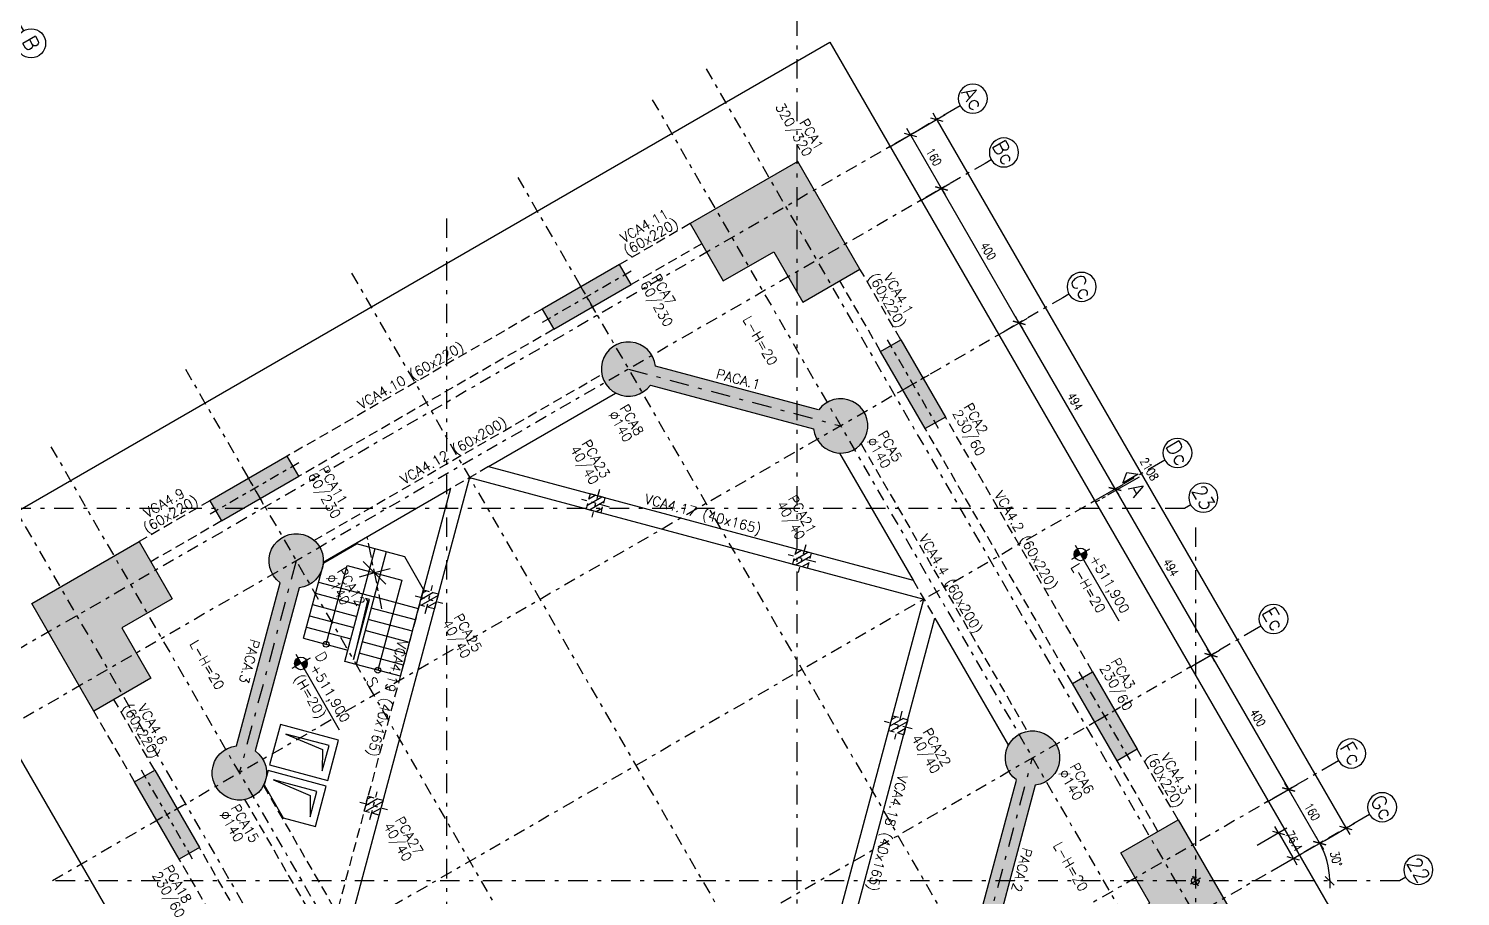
# Model space of a CAD drawing. Header units: metres. Extents: x 661733 to 661987, y 8168511 to 8168781.
# Drawn here: x 661948.45 to 661985.31, y 8168569.75 to 8168592.1 of the extents above; entities that cross this region are included whole.
import ezdxf
from ezdxf.enums import TextEntityAlignment as Align

# ---------------------------------------------------------------- set-up
doc = ezdxf.new("R2010")
doc.units = ezdxf.units.M
doc.header["$MEASUREMENT"] = 0
for name, pattern in [('SPX-CAMPANARIO$0$CENTER2', [1.125, 0.75, -0.125, 0.125, -0.125]), ('SPX-CAMPANARIO$0$DASHDOT2', [0.5, 0.25, -0.125, 0, -0.125]), ('SPX-CAMPANARIO$0$HIDDEN2', [0.1875, 0.125, -0.0625])]:
    doc.linetypes.add(name, pattern=pattern)
doc.layers.get('0').update_dxf_attribs({"linetype": 'CONTINUOUS'})
doc.layers.get('Defpoints').update_dxf_attribs({"linetype": 'CONTINUOUS'})
for name, color, linetype in [('SPX-CAMPANARIO$0$SP 00 Me1', 9, 'SPX-CAMPANARIO$0$DASHDOT2'), ('SPX-CAMPANARIO$0$SP0Me1', 9, 'SPX-CAMPANARIO$0$DASHDOT2'), ('SPX-CAMPANARIO$0$SP1CRT1', 3, 'CONTINUOUS'), ('SPX-CAMPANARIO$0$SP1INV1', 5, 'SPX-CAMPANARIO$0$HIDDEN2'), ('SPX-CAMPANARIO$0$SP1VST1', 2, 'CONTINUOUS'), ('SPX-CAMPANARIO$0$SP1VST2', 1, 'CONTINUOUS'), ('SPX-CAMPANARIO$0$SP1VST3', 5, 'CONTINUOUS'), ('SPX-CAMPANARIO$0$SP2INV1', 5, 'SPX-CAMPANARIO$0$HIDDEN2'), ('SPX-CAMPANARIO$0$SP3HT2', 254, 'CONTINUOUS'), ('SPX-CAMPANARIO$0$SP3HT3', 9, 'CONTINUOUS'), ('SPX-CAMPANARIO$0$SP4DIM1', 5, 'CONTINUOUS'), ('SPX-CAMPANARIO$0$SP4TN 1', 5, 'CONTINUOUS'), ('SPX-CAMPANARIO$0$SP4TXT 2', 2, 'CONTINUOUS'), ('SPX-CAMPANARIO$0$SP4TXT4', 4, 'CONTINUOUS')]:
    doc.layers.add(name, color=color, linetype=linetype)
doc.styles.add('SPX-CAMPANARIO$0$ROMANS', font='romans.shx')
doc.styles.add('SPX-CAMPANARIO$0$SP_T-Geral', font='romans.shx')
doc.styles.add('SPX-CAMPANARIO$0$SP_TD_w.8', font='romans.shx', dxfattribs={"width": 0.8})
doc.dimstyles.new('SPX-CAMPANARIO$0$SP_D125cm_18', dxfattribs={"dimtxt": 0.225, "dimasz": 0.025, "dimexe": 0.25, "dimexo": 0.125, "dimgap": 0.125, "dimtad": 1, "dimdec": 1, "dimlfac": 100, "dimdsep": 46, "dimtxsty": 'SPX-CAMPANARIO$0$SP_TD_w.8', "dimblk": 'SPX-CAMPANARIO$0$TIC', "dimcen": 0.0125, "dimdle": 0.125, "dimclrt": 2, "dimadec": 3, "dimazin": 2, "dimtfac": 1, "dimtdec": 1, "dimtmove": 0, "dimatfit": 3, "dimfxl": 0.2, "dimtolj": 1, "dimtzin": 0, "dimarcsym": 0})

# ---------------------------------------------------------------- blocks, each defined once
blk = doc.blocks.new('*U61')
at = {"layer": 'SPX-CAMPANARIO$0$SP 00 Me1', "color": 0, "linetype": 'Continuous'}
blk.add_line((0, -0.15), (0, 0), dxfattribs=at)
blk.add_circle((0, -0.45), 0.3, dxfattribs=at)
at = {"layer": 'SPX-CAMPANARIO$0$SP 00 Me1', "color": 0, "linetype": 'Continuous', "style": 'SPX-CAMPANARIO$0$SP_T-Geral'}
blk.add_attdef('EIXO?', text='', height=0.3, dxfattribs=at).set_placement((0, -0.45), align=Align.MIDDLE_CENTER)
blk = doc.blocks.new('SPX-CAMPANARIO$0$TIC')
at = {"color": 2, "linetype": 'Continuous'}
blk.add_line((4.6, 4.6), (-4.6, -4.6), dxfattribs=at)
at = {"color": 5}
blk.add_line((-1, 0), (7.5, 0), dxfattribs=at)
blk = doc.blocks.new('*D77')
at = {"layer": 'Defpoints', "color": 0, "linetype": 'Continuous', "transparency": 16777216}
for p in [(-8.939, 14.244), (-10.539, 13.484), (-8.939, 13.484)]:
    blk.add_point(p, dxfattribs=at)
at = {"layer": 'SPX-CAMPANARIO$0$SP4DIM1', "color": 0, "linetype": 'Continuous', "lineweight": -2, "transparency": 16777216}
for p, q in [((-10.539, 13.609), (-10.539, 14.494)), ((-8.939, 13.609), (-8.939, 14.494)), ((-10.514, 14.244), (-8.964, 14.244))]:
    blk.add_line(p, q, dxfattribs=at)
at = {"layer": 'SPX-CAMPANARIO$0$SP4DIM1', "color": 0, "linetype": 'Continuous', "lineweight": -2, "transparency": 16777216, "xscale": 0.025, "yscale": 0.025, "zscale": 0.025, "rotation": 180}
blk.add_blockref('SPX-CAMPANARIO$0$TIC', (-10.539, 14.244), dxfattribs=at)
at = {"layer": 'SPX-CAMPANARIO$0$SP4DIM1', "color": 0, "linetype": 'Continuous', "lineweight": -2, "transparency": 16777216, "xscale": 0.025, "yscale": 0.025, "zscale": 0.025}
blk.add_blockref('SPX-CAMPANARIO$0$TIC', (-8.939, 14.244), dxfattribs=at)
at = {"layer": 'SPX-CAMPANARIO$0$SP4DIM1', "color": 2, "linetype": 'Continuous', "transparency": 16777216, "insert": (-9.739, 14.481), "char_height": 0.225, "attachment_point": 5, "style": 'SPX-CAMPANARIO$0$SP_TD_w.8'}
blk.add_mtext('\\A1;160', dxfattribs=at)
blk = doc.blocks.new('*D78')
at = {"layer": 'Defpoints', "color": 0, "linetype": 'Continuous', "transparency": 16777216}
for p in [(10.539, 15.027), (-10.539, 14.267), (10.539, 14.267)]:
    blk.add_point(p, dxfattribs=at)
at = {"layer": 'SPX-CAMPANARIO$0$SP4DIM1', "color": 0, "linetype": 'Continuous', "lineweight": -2, "transparency": 16777216}
for p, q in [((-10.539, 14.392), (-10.539, 15.277)), ((10.539, 14.392), (10.539, 15.277)), ((-10.514, 15.027), (10.514, 15.027))]:
    blk.add_line(p, q, dxfattribs=at)
at = {"layer": 'SPX-CAMPANARIO$0$SP4DIM1', "color": 0, "linetype": 'Continuous', "lineweight": -2, "transparency": 16777216, "xscale": 0.025, "yscale": 0.025, "zscale": 0.025, "rotation": 180}
blk.add_blockref('SPX-CAMPANARIO$0$TIC', (-10.539, 15.027), dxfattribs=at)
at = {"layer": 'SPX-CAMPANARIO$0$SP4DIM1', "color": 0, "linetype": 'Continuous', "lineweight": -2, "transparency": 16777216, "xscale": 0.025, "yscale": 0.025, "zscale": 0.025}
blk.add_blockref('SPX-CAMPANARIO$0$TIC', (10.539, 15.027), dxfattribs=at)
at = {"layer": 'SPX-CAMPANARIO$0$SP4DIM1', "color": 2, "linetype": 'Continuous', "transparency": 16777216, "insert": (0, 15.264), "char_height": 0.225, "attachment_point": 5, "style": 'SPX-CAMPANARIO$0$SP_TD_w.8'}
blk.add_mtext('\\A1;2108', dxfattribs=at)
blk = doc.blocks.new('*D79')
at = {"layer": 'Defpoints', "color": 0, "linetype": 'Continuous', "transparency": 16777216}
for p in [(-8.939, 14.244), (-8.939, 13.484), (-4.939, 13.484)]:
    blk.add_point(p, dxfattribs=at)
at = {"layer": 'SPX-CAMPANARIO$0$SP4DIM1', "color": 0, "linetype": 'Continuous', "lineweight": -2, "transparency": 16777216}
for p, q in [((-8.939, 13.609), (-8.939, 14.494)), ((-4.939, 13.609), (-4.939, 14.494)), ((-4.964, 14.244), (-8.914, 14.244))]:
    blk.add_line(p, q, dxfattribs=at)
at = {"layer": 'SPX-CAMPANARIO$0$SP4DIM1', "color": 0, "linetype": 'Continuous', "lineweight": -2, "transparency": 16777216, "xscale": 0.025, "yscale": 0.025, "zscale": 0.025, "rotation": 180}
blk.add_blockref('SPX-CAMPANARIO$0$TIC', (-8.939, 14.244), dxfattribs=at)
at = {"layer": 'SPX-CAMPANARIO$0$SP4DIM1', "color": 0, "linetype": 'Continuous', "lineweight": -2, "transparency": 16777216, "xscale": 0.025, "yscale": 0.025, "zscale": 0.025}
blk.add_blockref('SPX-CAMPANARIO$0$TIC', (-4.939, 14.244), dxfattribs=at)
at = {"layer": 'SPX-CAMPANARIO$0$SP4DIM1', "color": 2, "linetype": 'Continuous', "transparency": 16777216, "insert": (-6.939, 14.481), "char_height": 0.225, "attachment_point": 5, "style": 'SPX-CAMPANARIO$0$SP_TD_w.8'}
blk.add_mtext('\\A1;400', dxfattribs=at)
blk = doc.blocks.new('*D80')
at = {"layer": 'Defpoints', "color": 0, "linetype": 'Continuous', "transparency": 16777216}
for p in [(0, 14.244), (-4.939, 13.484), (0, 13.484)]:
    blk.add_point(p, dxfattribs=at)
at = {"layer": 'SPX-CAMPANARIO$0$SP4DIM1', "color": 0, "linetype": 'Continuous', "lineweight": -2, "transparency": 16777216}
for p, q in [((-4.939, 13.609), (-4.939, 14.494)), ((0, 13.609), (0, 14.494)), ((-4.914, 14.244), (-0.025, 14.244))]:
    blk.add_line(p, q, dxfattribs=at)
at = {"layer": 'SPX-CAMPANARIO$0$SP4DIM1', "color": 0, "linetype": 'Continuous', "lineweight": -2, "transparency": 16777216, "xscale": 0.025, "yscale": 0.025, "zscale": 0.025, "rotation": 180}
blk.add_blockref('SPX-CAMPANARIO$0$TIC', (-4.939, 14.244), dxfattribs=at)
at = {"layer": 'SPX-CAMPANARIO$0$SP4DIM1', "color": 0, "linetype": 'Continuous', "lineweight": -2, "transparency": 16777216, "xscale": 0.025, "yscale": 0.025, "zscale": 0.025}
blk.add_blockref('SPX-CAMPANARIO$0$TIC', (0, 14.244), dxfattribs=at)
at = {"layer": 'SPX-CAMPANARIO$0$SP4DIM1', "color": 2, "linetype": 'Continuous', "transparency": 16777216, "insert": (-2.47, 14.481), "char_height": 0.225, "attachment_point": 5, "style": 'SPX-CAMPANARIO$0$SP_TD_w.8'}
blk.add_mtext('\\A1;494', dxfattribs=at)
blk = doc.blocks.new('*D81')
at = {"layer": 'Defpoints', "color": 0, "linetype": 'Continuous', "transparency": 16777216}
for p in [(4.939, 14.244), (0, 13.484), (4.939, 13.484)]:
    blk.add_point(p, dxfattribs=at)
at = {"layer": 'SPX-CAMPANARIO$0$SP4DIM1', "color": 0, "linetype": 'Continuous', "lineweight": -2, "transparency": 16777216}
for p, q in [((0, 13.609), (0, 14.494)), ((4.939, 13.609), (4.939, 14.494)), ((0.025, 14.244), (4.914, 14.244))]:
    blk.add_line(p, q, dxfattribs=at)
at = {"layer": 'SPX-CAMPANARIO$0$SP4DIM1', "color": 0, "linetype": 'Continuous', "lineweight": -2, "transparency": 16777216, "xscale": 0.025, "yscale": 0.025, "zscale": 0.025, "rotation": 180}
blk.add_blockref('SPX-CAMPANARIO$0$TIC', (0, 14.244), dxfattribs=at)
at = {"layer": 'SPX-CAMPANARIO$0$SP4DIM1', "color": 0, "linetype": 'Continuous', "lineweight": -2, "transparency": 16777216, "xscale": 0.025, "yscale": 0.025, "zscale": 0.025}
blk.add_blockref('SPX-CAMPANARIO$0$TIC', (4.939, 14.244), dxfattribs=at)
at = {"layer": 'SPX-CAMPANARIO$0$SP4DIM1', "color": 2, "linetype": 'Continuous', "transparency": 16777216, "insert": (2.47, 14.481), "char_height": 0.225, "attachment_point": 5, "style": 'SPX-CAMPANARIO$0$SP_TD_w.8'}
blk.add_mtext('\\A1;494', dxfattribs=at)
blk = doc.blocks.new('*D82')
at = {"layer": 'Defpoints', "color": 0, "linetype": 'Continuous', "transparency": 16777216}
for p in [(8.939, 14.244), (4.939, 13.484), (8.939, 13.484)]:
    blk.add_point(p, dxfattribs=at)
at = {"layer": 'SPX-CAMPANARIO$0$SP4DIM1', "color": 0, "linetype": 'Continuous', "lineweight": -2, "transparency": 16777216}
for p, q in [((4.939, 13.609), (4.939, 14.494)), ((8.939, 13.609), (8.939, 14.494)), ((4.964, 14.244), (8.914, 14.244))]:
    blk.add_line(p, q, dxfattribs=at)
at = {"layer": 'SPX-CAMPANARIO$0$SP4DIM1', "color": 0, "linetype": 'Continuous', "lineweight": -2, "transparency": 16777216, "xscale": 0.025, "yscale": 0.025, "zscale": 0.025, "rotation": 180}
blk.add_blockref('SPX-CAMPANARIO$0$TIC', (4.939, 14.244), dxfattribs=at)
at = {"layer": 'SPX-CAMPANARIO$0$SP4DIM1', "color": 0, "linetype": 'Continuous', "lineweight": -2, "transparency": 16777216, "xscale": 0.025, "yscale": 0.025, "zscale": 0.025}
blk.add_blockref('SPX-CAMPANARIO$0$TIC', (8.939, 14.244), dxfattribs=at)
at = {"layer": 'SPX-CAMPANARIO$0$SP4DIM1', "color": 2, "linetype": 'Continuous', "transparency": 16777216, "insert": (6.939, 14.481), "char_height": 0.225, "attachment_point": 5, "style": 'SPX-CAMPANARIO$0$SP_TD_w.8'}
blk.add_mtext('\\A1;400', dxfattribs=at)
blk = doc.blocks.new('*D83')
at = {"layer": 'Defpoints', "color": 0, "linetype": 'Continuous', "transparency": 16777216}
for p in [(10.539, 14.244), (8.939, 13.484), (10.539, 13.484)]:
    blk.add_point(p, dxfattribs=at)
at = {"layer": 'SPX-CAMPANARIO$0$SP4DIM1', "color": 0, "linetype": 'Continuous', "lineweight": -2, "transparency": 16777216}
for p, q in [((8.939, 13.609), (8.939, 14.494)), ((10.539, 13.609), (10.539, 14.494)), ((8.964, 14.244), (10.514, 14.244))]:
    blk.add_line(p, q, dxfattribs=at)
at = {"layer": 'SPX-CAMPANARIO$0$SP4DIM1', "color": 0, "linetype": 'Continuous', "lineweight": -2, "transparency": 16777216, "xscale": 0.025, "yscale": 0.025, "zscale": 0.025, "rotation": 180}
blk.add_blockref('SPX-CAMPANARIO$0$TIC', (8.939, 14.244), dxfattribs=at)
at = {"layer": 'SPX-CAMPANARIO$0$SP4DIM1', "color": 0, "linetype": 'Continuous', "lineweight": -2, "transparency": 16777216, "xscale": 0.025, "yscale": 0.025, "zscale": 0.025}
blk.add_blockref('SPX-CAMPANARIO$0$TIC', (10.539, 14.244), dxfattribs=at)
at = {"layer": 'SPX-CAMPANARIO$0$SP4DIM1', "color": 2, "linetype": 'Continuous', "transparency": 16777216, "insert": (9.739, 14.481), "char_height": 0.225, "attachment_point": 5, "style": 'SPX-CAMPANARIO$0$SP_TD_w.8'}
blk.add_mtext('\\A1;160', dxfattribs=at)
blk = doc.blocks.new('*D90')
at = {"layer": 'Defpoints', "color": 0, "linetype": 'Continuous', "transparency": 16777216}
for p in [(14.267, 10.539), (15.027, 10.539), (14.267, -10.539)]:
    blk.add_point(p, dxfattribs=at)
at = {"layer": 'SPX-CAMPANARIO$0$SP4DIM1', "color": 0, "linetype": 'Continuous', "lineweight": -2, "transparency": 16777216}
for p, q in [((14.392, 10.539), (15.277, 10.539)), ((15.027, -10.514), (15.027, 10.514)), ((14.392, -10.539), (15.277, -10.539))]:
    blk.add_line(p, q, dxfattribs=at)
at = {"layer": 'SPX-CAMPANARIO$0$SP4DIM1', "color": 0, "linetype": 'Continuous', "lineweight": -2, "transparency": 16777216, "xscale": 0.025, "yscale": 0.025, "zscale": 0.025}
for p, rotation in [((15.027, 10.539), 90), ((15.027, -10.539), 270)]:
    blk.add_blockref('SPX-CAMPANARIO$0$TIC', p, dxfattribs=dict(at, rotation=rotation))
at = {"layer": 'SPX-CAMPANARIO$0$SP4DIM1', "color": 2, "linetype": 'Continuous', "transparency": 16777216, "insert": (14.789, 0), "char_height": 0.225, "attachment_point": 5, "rotation": 90, "style": 'SPX-CAMPANARIO$0$SP_TD_w.8'}
blk.add_mtext('\\A1;2108', dxfattribs=at)
blk = doc.blocks.new('*D91')
at = {"layer": 'Defpoints', "color": 0, "linetype": 'Continuous', "transparency": 16777216}
for p in [(10.539, 15.539), (12.403, 15.539), (11.2, 14.127), (-5.021, -14.639), (10.539, -14.639)]:
    blk.add_point(p, dxfattribs=at)
at = {"layer": 'SPX-CAMPANARIO$0$SP4DIM1', "color": 0, "linetype": 'Continuous', "lineweight": -2, "transparency": 16777216}
blk.add_arc((10.539, 12.312), 1.931, 60.7418, 89.2582, dxfattribs=at)
at = {"layer": 'SPX-CAMPANARIO$0$SP4DIM1', "color": 0, "linetype": 'Continuous', "lineweight": -2, "transparency": 16777216, "xscale": 0.025, "yscale": 0.025, "zscale": 0.025}
for p, rotation in [((10.539, 14.243), 179.6291151257718), ((11.505, 13.984), 330.3708836166287)]:
    blk.add_blockref('SPX-CAMPANARIO$0$TIC', p, dxfattribs=dict(at, rotation=rotation))
at = {"layer": 'SPX-CAMPANARIO$0$SP4DIM1', "color": 2, "linetype": 'Continuous', "transparency": 16777216, "insert": (11.101, 14.407), "char_height": 0.225, "attachment_point": 5, "rotation": 345, "style": 'SPX-CAMPANARIO$0$SP_TD_w.8'}
blk.add_mtext('\\A1;30°', dxfattribs=at)
blk = doc.blocks.new('*D92')
at = {"layer": 'Defpoints', "color": 0, "linetype": 'Continuous', "transparency": 16777216}
for p in [(1.895, 15.539), (-14.639, 10.539), (15.539, 10.539), (13.397, 9.505), (15.539, 7.662)]:
    blk.add_point(p, dxfattribs=at)
at = {"layer": 'SPX-CAMPANARIO$0$SP4DIM1', "color": 0, "linetype": 'Continuous', "lineweight": -2, "transparency": 16777216}
blk.add_arc((10.555, 10.539), 3.024, 330.4737, 359.5263, dxfattribs=at)
at = {"layer": 'SPX-CAMPANARIO$0$SP4DIM1', "color": 0, "linetype": 'Continuous', "lineweight": -2, "transparency": 16777216, "xscale": 0.025, "yscale": 0.025, "zscale": 0.025}
for p, rotation in [((13.579, 10.539), 89.76313876443008), ((13.174, 9.027), 240.2368611810396)]:
    blk.add_blockref('SPX-CAMPANARIO$0$TIC', p, dxfattribs=dict(at, rotation=rotation))
at = {"layer": 'SPX-CAMPANARIO$0$SP4DIM1', "color": 2, "linetype": 'Continuous', "transparency": 16777216, "insert": (13.247, 9.818), "char_height": 0.225, "attachment_point": 5, "rotation": 75, "style": 'SPX-CAMPANARIO$0$SP_TD_w.8'}
blk.add_mtext('\\A1;30°', dxfattribs=at)
blk = doc.blocks.new('*D93')
at = {"layer": 'Defpoints', "color": 0, "linetype": 'Continuous', "transparency": 16777216}
for p in [(10.539, 13.461), (9.776, 12.701), (10.539, 12.701)]:
    blk.add_point(p, dxfattribs=at)
at = {"layer": 'SPX-CAMPANARIO$0$SP4DIM1', "color": 0, "linetype": 'Continuous', "lineweight": -2, "transparency": 16777216}
for p, q in [((9.776, 12.826), (9.776, 13.711)), ((10.539, 12.826), (10.539, 13.711)), ((9.801, 13.461), (10.514, 13.461))]:
    blk.add_line(p, q, dxfattribs=at)
at = {"layer": 'SPX-CAMPANARIO$0$SP4DIM1', "color": 0, "linetype": 'Continuous', "lineweight": -2, "transparency": 16777216, "xscale": 0.025, "yscale": 0.025, "zscale": 0.025, "rotation": 180}
blk.add_blockref('SPX-CAMPANARIO$0$TIC', (9.776, 13.461), dxfattribs=at)
at = {"layer": 'SPX-CAMPANARIO$0$SP4DIM1', "color": 0, "linetype": 'Continuous', "lineweight": -2, "transparency": 16777216, "xscale": 0.025, "yscale": 0.025, "zscale": 0.025}
blk.add_blockref('SPX-CAMPANARIO$0$TIC', (10.539, 13.461), dxfattribs=at)
at = {"layer": 'SPX-CAMPANARIO$0$SP4DIM1', "color": 2, "linetype": 'Continuous', "transparency": 16777216, "insert": (10.158, 13.699), "char_height": 0.225, "attachment_point": 5, "style": 'SPX-CAMPANARIO$0$SP_TD_w.8'}
blk.add_mtext('\\A1;76.4', dxfattribs=at)
blk = doc.blocks.new('SPX-CAMPANARIO$0$SP_P_L')
at = {"layer": 'SPX-CAMPANARIO$0$SP3HT2', "ltscale": 10}
h = blk.add_hatch(color=256, dxfattribs=at)
h.dxf.hatch_style = 1
h.paths.add_polyline_path([(-2.35, 0.85), (0.85, 0.85), (0.85, -2.35), (-0.85, -2.35), (-0.85, -0.85), (-2.35, -0.85)])
at = {"layer": 'SPX-CAMPANARIO$0$SP1CRT1', "ltscale": 10}
blk.add_lwpolyline([(-2.35, 0.85), (0.85, 0.85), (0.85, -2.35), (-0.85, -2.35), (-0.85, -0.85), (-2.35, -0.85), (-2.35, 0.85)], dxfattribs=at)
blk = doc.blocks.new('SPX-CAMPANARIO$0$SP_P_60_230')
at = {"layer": 'SPX-CAMPANARIO$0$SP3HT2', "linetype": 'Continuous'}
h = blk.add_hatch(color=256, dxfattribs=at)
h.dxf.hatch_style = 1
h.paths.add_polyline_path([(-0.3, -1.23), (0.3, -1.23), (0.3, 1.07), (-0.3, 1.07)])
at = {"layer": 'SPX-CAMPANARIO$0$SP0Me1'}
for p, q in [((0, 1.24), (0, -1.4)), ((0.47, -0.08), (-0.47, -0.08))]:
    blk.add_line(p, q, dxfattribs=at)
at = {"layer": 'SPX-CAMPANARIO$0$SP1CRT1', "ltscale": 10}
blk.add_lwpolyline([(-0.3, -1.23), (0.3, -1.23), (0.3, 1.07), (-0.3, 1.07)], close=True, dxfattribs=at)
blk = doc.blocks.new('SPX-CAMPANARIO$0$SP_P_40_40_F')
at = {"layer": 'SPX-CAMPANARIO$0$SP3HT3'}
h = blk.add_hatch(dxfattribs=at)
h.set_pattern_fill('ANSI31', color=256, angle=180)
h.paths.add_polyline_path([(-0.2, -0.2), (0.2, -0.2), (0.2, 0.2), (-0.2, 0.2)])
at = {"layer": 'SPX-CAMPANARIO$0$SP0Me1'}
for p, q in [((0, 0.37), (0, -0.37)), ((0.37, 0), (-0.37, 0))]:
    blk.add_line(p, q, dxfattribs=at)
at = {"layer": 'SPX-CAMPANARIO$0$SP2INV1', "ltscale": 1.25}
blk.add_lwpolyline([(-0.2, -0.2), (0.2, -0.2), (0.2, 0.2), (-0.2, 0.2)], close=True, dxfattribs=at)
blk = doc.blocks.new('SPX-CAMPANARIO$0$A$C10CC2A0B')
at = {"layer": 'SPX-CAMPANARIO$0$SP1VST1'}
for p, q in [((-7.63, -2.469), (-8.539, -3.377)), ((-6.659, -2.469), (-7.63, -2.469)), ((-5.023, -4.104), (-6.659, -2.469)), ((-7.979, -2.817), (-7.13, -3.665)), ((-6.296, -2.831), (-7.13, -3.665)), ((-8.191, -3.029), (-7.979, -3.241)), ((-6.084, -3.043), (-6.918, -3.878)), ((-5.872, -3.256), (-6.706, -4.09)), ((-8.539, -4.349), (-8.539, -3.377)), ((-5.66, -3.468), (-6.494, -4.302)), ((-5.447, -3.68), (-6.282, -4.514)), ((-5.235, -3.892), (-6.07, -4.726)), ((-7.116, -5.773), (-8.539, -4.349)), ((-5.023, -4.104), (-5.858, -4.938)), ((-7.116, -5.773), (-6.282, -4.938))]:
    blk.add_line(p, q, dxfattribs=at)
blk.add_lwpolyline([(-6.07, -5.15), (-7.342, -3.878), (-7.13, -3.665), (-5.858, -4.938)], close=True, dxfattribs=at)
for points in [[(-5.49, -7.399), (-4.73, -8.159), (-3.634, -7.063), (-4.394, -6.303), (-5.49, -7.399)], [(-3.377, -8.539), (-2.767, -7.929), (-3.528, -7.169), (-4.624, -8.265), (-4.349, -8.539), (-3.377, -8.539)]]:
    blk.add_lwpolyline(points, dxfattribs=at)
at = {"layer": 'SPX-CAMPANARIO$0$SP1VST2', "linetype": 'SPX-CAMPANARIO$0$CENTER2', "ltscale": 0.5}
blk.add_line((-6.762, -3.647), (-8.56, -3.048), dxfattribs=at)
at = {"layer": 'SPX-CAMPANARIO$0$SP1VST2'}
for p, q in [((-7.979, -3.241), (-7.342, -3.878)), ((-8.177, -4.712), (-7.342, -3.878)), ((-7.965, -4.924), (-7.13, -4.09)), ((-7.753, -5.136), (-6.918, -4.302)), ((-7.54, -5.348), (-6.706, -4.514)), ((-7.328, -5.56), (-6.494, -4.726))]:
    blk.add_line(p, q, dxfattribs=at)
for points in [[(-6.692, -5.348), (-8.177, -3.863), (-7.145, -2.831), (-5.447, -4.528)], [(-7.554, -2.948), (-7.661, -3.347), (-7.261, -3.24)], [(-8.06, -3.454), (-7.661, -3.347), (-7.768, -3.747)]]:
    blk.add_lwpolyline(points, dxfattribs=at)
for centre in [(-5.447, -4.528), (-6.692, -5.348)]:
    blk.add_circle(centre, 0.075, dxfattribs=at)
at = {"layer": 'SPX-CAMPANARIO$0$SP1VST3'}
for points in [[(-5.999, -4.938), (-7.13, -3.807), (-7.201, -3.878), (-7.13, -3.869)], [(-5.207, -7.399), (-4.394, -6.786), (-3.916, -7.063), (-4.394, -6.586)], [(-4.341, -8.265), (-3.528, -7.652), (-3.05, -7.929), (-3.528, -7.452)]]:
    blk.add_lwpolyline(points, close=True, dxfattribs=at)
at = {"layer": 'SPX-CAMPANARIO$0$SP1VST2', "style": 'SPX-CAMPANARIO$0$ROMANS'}
for s, p in [('S', (-5.369, -4.941)), ('D', (-6.59, -5.746))]:
    blk.add_text(s, height=0.27, dxfattribs=at).set_placement(p)
blk = doc.blocks.new('SPX-CAMPANARIO$0$SP_IND_CORTE2')
for p, q in [((-0.27, 0), (-1.02, 0)), ((-0.135, 0), (-0.21, 0)), ((0, 0), (-0.075, 0))]:
    blk.add_line(p, q)
blk.add_lwpolyline([(-1.02, 0.06), (-0.66, 0.06), (-0.84, 0.21)], close=True)
at = {"style": 'SPX-CAMPANARIO$0$SP_T-Geral'}
blk.add_attdef('1', text='', height=0.3, dxfattribs=at).set_placement((-0.84, -0.2), align=Align.MIDDLE_CENTER)
blk = doc.blocks.new('SPX-CAMPANARIO$0$PILAR')
at = {"layer": 'SPX-CAMPANARIO$0$SP3HT2', "linetype": 'Continuous'}
h = blk.add_hatch(color=256, dxfattribs=at)
h.dxf.hatch_style = 1
edge = h.paths.add_edge_path()
edge.add_arc((-6743374.729, 4657573.215), 0.7, 0, 360)
at = {"layer": 'SPX-CAMPANARIO$0$SP3HT2'}
h = blk.add_hatch(color=256, dxfattribs=at)
h.dxf.hatch_style = 1
h.paths.add_polyline_path([(-6743375.224, 4657572.72, -0.091556), (-6743375.369, 4657572.929), (-6743378.444, 4657569.854, -0.091556), (-6743378.234, 4657569.71)])
h.paths.add_polyline_path([(-6743375.015, 4657572.576, -0.091556), (-6743375.224, 4657572.72), (-6743378.234, 4657569.71, -0.091556), (-6743378.09, 4657569.5)])
at = {"layer": 'SPX-CAMPANARIO$0$SP3HT2', "linetype": 'Continuous'}
h = blk.add_hatch(color=256, dxfattribs=at)
h.dxf.hatch_style = 1
edge = h.paths.add_edge_path()
edge.add_arc((-6743378.729, 4657569.215), 0.7, 0, 360)
at = {"layer": 'SPX-CAMPANARIO$0$SP 00 Me1', "ltscale": 2}
blk.add_line((-6743378.729, 4657569.215), (-6743374.729, 4657573.215), dxfattribs=at)
at = {"layer": 'SPX-CAMPANARIO$0$SP1CRT1'}
for p, q in [((-6743375.369, 4657572.929), (-6743378.444, 4657569.854)), ((-6743378.09, 4657569.5), (-6743375.015, 4657572.576))]:
    blk.add_line(p, q, dxfattribs=at)
at = {"layer": 'SPX-CAMPANARIO$0$SP1CRT1', "ltscale": 10}
for centre, start, end in [((-6743374.729, 4657573.215), 245.9248, 204.0752), ((-6743378.729, 4657569.215), 65.9248, 24.0752)]:
    blk.add_arc(centre, 0.7, start, end, dxfattribs=at)
blk = doc.blocks.new('SPX-CAMPANARIO$0$SP_EIXOS_CAMP')
at = {"layer": 'SPX-CAMPANARIO$0$SP0Me1', "ltscale": 2}
for p, q in [((1.3296, 15.5393), (-14.6393, -12.1197)), ((12.4027, 15.5393), (-5.021, -14.6393)), ((1.8951, 15.5393), (15.5393, 7.6618)), ((-14.6393, 13.2387), (15.5393, -4.185)), ((9.7758, 10.8394), (9.7758, 11.1394)), ((9.6258, 10.9894), (9.9258, 10.9894)), ((-14.6393, 2.8246), (15.5393, -14.5991))]:
    blk.add_line(p, q, dxfattribs=at)
at = {"layer": 'SPX-CAMPANARIO$0$SP0Me1', "ltscale": 1.25}
for p, q in [((-10.5393, 15.5393), (-10.5393, -14.6393)), ((-8.9393, 15.5393), (-8.9393, -14.6393)), ((-4.9393, 15.5393), (-4.9393, -14.6393)), ((0, 15.5393), (0, -14.6393)), ((4.9393, 15.5393), (4.9393, -14.6393)), ((8.9393, 15.5393), (8.9393, -14.6393)), ((10.5393, 15.5393), (10.5393, -14.6393)), ((-14.6393, 10.5393), (15.5393, 10.5393)), ((-14.6393, 8.9393), (15.5393, 8.9393)), ((-14.6393, 4.9393), (15.5393, 4.9393)), ((-14.6393, 0), (15.5393, 0)), ((-14.6393, -4.9393), (15.5393, -4.9393)), ((-14.6393, -8.9393), (15.5393, -8.9393)), ((-14.6393, -10.5393), (15.5393, -10.5393))]:
    blk.add_line(p, q, dxfattribs=at)
at = {"layer": 'SPX-CAMPANARIO$0$SP0Me1', "ltscale": 2}
blk.add_circle((9.7758, 10.9894), 0.1, dxfattribs=at)
at = {"layer": 'SPX-CAMPANARIO$0$SP0Me1'}
ref = blk.add_blockref('*U61', (-10.5393, 15.5393), dxfattribs=dict(at, xscale=-1.25, yscale=1.25, zscale=1.25, rotation=180))
ref.add_attrib('EIXO?', 'Ac', dxfattribs={"layer": 'SPX-CAMPANARIO$0$SP 00 Me1', "color": 0, "linetype": 'Continuous', "height": 0.375, "rotation": 0, "style": 'SPX-CAMPANARIO$0$SP_T-Geral'}).set_placement((-10.5393, 16.1018), align=Align.MIDDLE_CENTER)
ref = blk.add_blockref('*U61', (-8.9393, 15.5393), dxfattribs=dict(at, xscale=-1.25, yscale=1.25, zscale=1.25, rotation=180))
ref.add_attrib('EIXO?', 'Bc', dxfattribs={"layer": 'SPX-CAMPANARIO$0$SP 00 Me1', "color": 0, "linetype": 'Continuous', "height": 0.375, "rotation": 0, "style": 'SPX-CAMPANARIO$0$SP_T-Geral'}).set_placement((-8.9393, 16.1018), align=Align.MIDDLE_CENTER)
ref = blk.add_blockref('*U61', (-4.9393, 15.5393), dxfattribs=dict(at, xscale=-1.25, yscale=1.25, zscale=1.25, rotation=180))
ref.add_attrib('EIXO?', 'Cc', dxfattribs={"layer": 'SPX-CAMPANARIO$0$SP 00 Me1', "color": 0, "linetype": 'Continuous', "height": 0.375, "rotation": 0, "style": 'SPX-CAMPANARIO$0$SP_T-Geral'}).set_placement((-4.9393, 16.1018), align=Align.MIDDLE_CENTER)
ref = blk.add_blockref('*U61', (0, 15.5393), dxfattribs=dict(at, xscale=-1.25, yscale=1.25, zscale=1.25, rotation=180))
ref.add_attrib('EIXO?', 'Dc', dxfattribs={"layer": 'SPX-CAMPANARIO$0$SP 00 Me1', "color": 0, "linetype": 'Continuous', "height": 0.375, "rotation": 0, "style": 'SPX-CAMPANARIO$0$SP_T-Geral'}).set_placement((0, 16.1018), align=Align.MIDDLE_CENTER)
ref = blk.add_blockref('*U61', (1.3296, 15.5393), dxfattribs=dict(at, xscale=-1.25, yscale=1.25, zscale=1.25, rotation=180))
ref.add_attrib('EIXO?', '23', dxfattribs={"layer": 'SPX-CAMPANARIO$0$SP 00 Me1', "color": 0, "linetype": 'Continuous', "height": 0.375, "rotation": 0, "style": 'SPX-CAMPANARIO$0$SP_T-Geral'}).set_placement((1.3296, 16.1018), align=Align.MIDDLE_CENTER)
ref = blk.add_blockref('*U61', (4.9393, 15.5393), dxfattribs=dict(at, xscale=-1.25, yscale=1.25, zscale=1.25, rotation=180))
ref.add_attrib('EIXO?', 'Ec', dxfattribs={"layer": 'SPX-CAMPANARIO$0$SP 00 Me1', "color": 0, "linetype": 'Continuous', "height": 0.375, "rotation": 0, "style": 'SPX-CAMPANARIO$0$SP_T-Geral'}).set_placement((4.9393, 16.1018), align=Align.MIDDLE_CENTER)
ref = blk.add_blockref('*U61', (8.9393, 15.5393), dxfattribs=dict(at, xscale=-1.25, yscale=1.25, zscale=1.25, rotation=180))
ref.add_attrib('EIXO?', 'Fc', dxfattribs={"layer": 'SPX-CAMPANARIO$0$SP 00 Me1', "color": 0, "linetype": 'Continuous', "height": 0.375, "rotation": 0, "style": 'SPX-CAMPANARIO$0$SP_T-Geral'}).set_placement((8.9393, 16.1018), align=Align.MIDDLE_CENTER)
ref = blk.add_blockref('*U61', (10.5393, 15.5393), dxfattribs=dict(at, xscale=-1.25, yscale=1.25, zscale=1.25, rotation=180))
ref.add_attrib('EIXO?', 'Gc', dxfattribs={"layer": 'SPX-CAMPANARIO$0$SP 00 Me1', "color": 0, "linetype": 'Continuous', "height": 0.375, "rotation": 0, "style": 'SPX-CAMPANARIO$0$SP_T-Geral'}).set_placement((10.5393, 16.1018), align=Align.MIDDLE_CENTER)
ref = blk.add_blockref('*U61', (12.4027, 15.5393), dxfattribs=dict(at, xscale=-1.25, yscale=1.25, zscale=1.25, rotation=180))
ref.add_attrib('EIXO?', '22', dxfattribs={"layer": 'SPX-CAMPANARIO$0$SP 00 Me1', "color": 0, "linetype": 'Continuous', "height": 0.375, "rotation": 0, "style": 'SPX-CAMPANARIO$0$SP_T-Geral'}).set_placement((12.4027, 16.1018), align=Align.MIDDLE_CENTER)
ref = blk.add_blockref('*U61', (15.5393, -4.185), dxfattribs=dict(at, xscale=1.25, yscale=1.25, zscale=1.25, rotation=90))
ref.add_attrib('EIXO?', 'B', dxfattribs={"layer": 'SPX-CAMPANARIO$0$SP 00 Me1', "color": 0, "linetype": 'Continuous', "height": 0.375, "rotation": 0, "style": 'SPX-CAMPANARIO$0$SP_T-Geral'}).set_placement((16.1018, -4.185), align=Align.MIDDLE_CENTER)
at = {"layer": 'SPX-CAMPANARIO$0$SP4DIM1', "linetype": 'Continuous'}
for base, line1, line2, picture, middle in [((13.3967, 9.5052), ((1.8951, 15.5393), (15.5393, 7.6618)), ((-14.6393, 10.5393), (15.5393, 10.5393)), '*D92', (13.2466, 9.8182)), ((11.1998, 14.1265), ((10.5393, 15.5393), (10.5393, -14.6393)), ((12.4027, 15.5393), (-5.021, -14.6393)), '*D91', (11.1006, 14.4066))]:
    dim = blk.add_angular_dim_2l(base=base, line1=line1, line2=line2, dimstyle='SPX-CAMPANARIO$0$SP_D125cm_18', dxfattribs=at)
    dim.commit()
    dim.dimension.update_dxf_attribs({"geometry": picture, "text_midpoint": middle})
for base, p1, p2, picture, middle in [((10.5393, 15.0265), (-10.5393, 14.2667), (10.5393, 14.2667), '*D78', (0, 15.264)), ((4.9393, 14.2438), (0, 13.484), (4.9393, 13.484), '*D81', (2.4697, 14.4813))]:
    dim = blk.add_linear_dim(base=base, p1=p1, p2=p2, dimstyle='SPX-CAMPANARIO$0$SP_D125cm_18', override={"dimdec": 0}, dxfattribs=at)
    dim.commit()
    dim.dimension.update_dxf_attribs({"geometry": picture, "text_midpoint": middle})
for base, p1, p2, picture, middle in [((-8.9393, 14.2438), (-10.5393, 13.484), (-8.9393, 13.484), '*D77', (-9.7393, 14.4813)), ((8.9393, 14.2438), (4.9393, 13.484), (8.9393, 13.484), '*D82', (6.9393, 14.4813)), ((10.5393, 14.2438), (8.9393, 13.484), (10.5393, 13.484), '*D83', (9.7393, 14.4813))]:
    dim = blk.add_linear_dim(base=base, p1=p1, p2=p2, dimstyle='SPX-CAMPANARIO$0$SP_D125cm_18', dxfattribs=at)
    dim.commit()
    dim.dimension.update_dxf_attribs({"geometry": picture, "text_midpoint": middle})
dim = blk.add_linear_dim(base=(-8.9393, 14.2438), p1=(-4.9393, 13.484), p2=(-8.9393, 13.484), angle=180, dimstyle='SPX-CAMPANARIO$0$SP_D125cm_18', dxfattribs=at)
dim.commit()
dim.dimension.update_dxf_attribs({"geometry": '*D79', "text_midpoint": (-6.9393, 14.4813)})
for base, p1, p2, angle, picture, middle in [((0, 14.2438), (-4.9393, 13.484), (0, 13.484), 0, '*D80', (-2.4697, 14.4813)), ((15.0265, 10.5393), (14.2667, -10.5393), (14.2667, 10.5393), 90, '*D90', (14.789, 0))]:
    dim = blk.add_linear_dim(base=base, p1=p1, p2=p2, angle=angle, dimstyle='SPX-CAMPANARIO$0$SP_D125cm_18', override={"dimdec": 0}, dxfattribs=at)
    dim.commit()
    dim.dimension.update_dxf_attribs({"geometry": picture, "text_midpoint": middle})
dim = blk.add_linear_dim(base=(10.53934, 13.46101), p1=(9.77581, 12.70124), p2=(10.53934, 12.70124), dimstyle='SPX-CAMPANARIO$0$SP_D125cm_18', dxfattribs=at)
dim.commit()
dim.dimension.update_dxf_attribs({"geometry": '*D93', "text_midpoint": (10.15757, 13.46101), "dimtype": 128})
blk = doc.blocks.new('SPX-CAMPANARIO')
at = {"layer": 'SPX-CAMPANARIO$0$SP1INV1', "ltscale": 2}
for p, q in [((661965.4792, 8168587.0776), (661963.6605, 8168586.0276)), ((661965.7792, 8168586.558), (661963.9605, 8168585.508)), ((661970.9005, 8168584.0877), (661969.8505, 8168585.9063)), ((661970.3808, 8168583.7877), (661969.3308, 8168585.6063)), ((661961.6687, 8168584.8776), (661955.1053, 8168581.0883)), ((661961.9687, 8168584.358), (661955.4053, 8168580.5686)), ((661955.7881, 8168578.9133), (661963.1952, 8168583.1897)), ((661975.8398, 8168575.5325), (661972.0505, 8168582.0958)), ((661975.3202, 8168575.2325), (661971.5308, 8168581.7958)), ((661969.88, 8168581.4052), (661974.1565, 8168573.9981)), ((661960.2894, 8168580.8192), (661959.3096, 8168580.2536)), ((661953.1135, 8168579.9383), (661951.2948, 8168578.8883)), ((661953.4135, 8168579.4186), (661951.5948, 8168578.3686)), ((661971.2158, 8168577.8915), (661971.7814, 8168576.9117)), ((661958.6132, 8168577.6545), (661956.3819, 8168569.3272)), ((661951.6932, 8168572.9983), (661950.6432, 8168574.817)), ((661951.1735, 8168572.6983), (661950.1235, 8168574.517)), ((661977.5202, 8168571.422), (661976.4702, 8168573.2406)), ((661978.0398, 8168571.722), (661976.9898, 8168573.5406)), ((661954.4906, 8168572.603), (661956.9352, 8168568.3507)), ((661954.0069, 8168572.2408), (661958.2834, 8168564.8338)), ((661956.1129, 8168564.1431), (661952.3235, 8168570.7065)), ((661956.6325, 8168564.4431), (661952.8432, 8168571.0065))]:
    blk.add_line(p, q, dxfattribs=at)
at = {"layer": 'SPX-CAMPANARIO$0$SP1VST1'}
for p, q in [((661960.2894, 8168580.8192), (661963.5574, 8168582.706)), ((661969.3245, 8168581.1673), (661971.2158, 8168577.8915)), ((661960.2894, 8168580.8192), (661971.2158, 8168577.8915)), ((661956.026, 8168578.3578), (661959.3096, 8168580.2536)), ((661959.7995, 8168580.5364), (661956.6647, 8168568.8373)), ((661959.3096, 8168580.2536), (661958.6132, 8168577.6545)), ((661959.7995, 8168580.5364), (661971.4986, 8168577.4016)), ((661968.3638, 8168565.7025), (661971.4986, 8168577.4016)), ((661968.8537, 8168565.9854), (661971.7814, 8168576.9117)), ((661971.7814, 8168576.9117), (661973.6727, 8168573.6359))]:
    blk.add_line(p, q, dxfattribs=at)
blk.add_lwpolyline([(661969.074, 8168591.7511), (661982.7133, 8168568.1271), (661959.0893, 8168554.4878), (661945.45, 8168578.1118)], close=True, dxfattribs=at)
at = {"layer": 'SPX-CAMPANARIO$0$SP4TN 1', "color": 9}
for p, q in [((661975.3921, 8168578.7908), (661976.5148, 8168576.8462)), ((661975.7609, 8168578.692), (661975.2933, 8168578.422)), ((661955.6902, 8168575.8839), (661955.2225, 8168575.6139)), ((661955.3214, 8168575.9827), (661956.4441, 8168574.0381))]:
    blk.add_line(p, q, dxfattribs=at)
for centre in [(661975.5271, 8168578.557), (661955.4564, 8168575.7489)]:
    blk.add_circle(centre, 0.162, dxfattribs=at)
for points in [[(661975.5271, 8168578.557), (661975.4461, 8168578.6973), (661975.3706, 8168578.5989)], [(661975.5271, 8168578.557), (661975.3868, 8168578.476), (661975.3706, 8168578.5989)], [(661975.5271, 8168578.557), (661975.6674, 8168578.638), (661975.6836, 8168578.5151)], [(661975.5271, 8168578.557), (661975.6081, 8168578.4167), (661975.6836, 8168578.5151)], [(661955.4564, 8168575.7489), (661955.3754, 8168575.8891), (661955.2999, 8168575.7908)], [(661955.4564, 8168575.7489), (661955.5967, 8168575.8299), (661955.6128, 8168575.7069)], [(661955.4564, 8168575.7489), (661955.3161, 8168575.6679), (661955.2999, 8168575.7908)], [(661955.4564, 8168575.7489), (661955.5374, 8168575.6086), (661955.6128, 8168575.7069)]]:
    blk.add_solid(points, dxfattribs=at)
for name, p, rotation in [('SPX-CAMPANARIO$0$PILAR', (80, -138.5641), 300.000000039103), ('SPX-CAMPANARIO$0$A$C10CC2A0B', (661964.0817, 8168573.1195), 300.000000039116)]:
    blk.add_blockref(name, p, dxfattribs=dict(rotation=rotation))
at = {"xscale": -1}
for p, rotation in [((8067217.9579, 4657425.7095), 119.9999999816541), ((-6743289.8008, 11679720.5163), 300.000000083461)]:
    blk.add_blockref('SPX-CAMPANARIO$0$PILAR', p, dxfattribs=dict(at, rotation=rotation))
at = {"layer": 'SPX-CAMPANARIO$0$SP 00 Me1', "linetype": 'Continuous', "rotation": 300.000000039103}
for p in [(661944.0817, 8168607.7605), (661964.0817, 8168573.1195)]:
    blk.add_blockref('SPX-CAMPANARIO$0$SP_EIXOS_CAMP', p, dxfattribs=at)
at = {"layer": 'SPX-CAMPANARIO$0$SP1CRT1', "xscale": -1}
for name, p, rotation in [('SPX-CAMPANARIO$0$SP_P_L', (661967.9393, 8168587.5165), 300.000000039103), ('SPX-CAMPANARIO$0$SP_P_60_230', (661971.2556, 8168582.8724), 209.9999999799353), ('SPX-CAMPANARIO$0$SP_P_60_230', (661976.195, 8168574.3173), 209.9999999799353), ('SPX-CAMPANARIO$0$SP_P_60_230', (661952.0483, 8168571.7831), 209.9999999799353)]:
    blk.add_blockref(name, p, dxfattribs=dict(at, rotation=rotation))
at = {"layer": 'SPX-CAMPANARIO$0$SP1CRT1'}
for name, p, rotation in [('SPX-CAMPANARIO$0$SP_P_60_230', (661962.8839, 8168585.2328), 300.000000039103), ('SPX-CAMPANARIO$0$SP_P_60_230', (661954.3287, 8168580.2934), 300.000000039103), ('SPX-CAMPANARIO$0$SP_P_L', (661949.6847, 8168576.9771), 120.0000000391031), ('SPX-CAMPANARIO$0$SP_P_L', (661978.4787, 8168569.2618), 300.000000039103)]:
    blk.add_blockref(name, p, dxfattribs=dict(at, rotation=rotation))
at = {"layer": 'SPX-CAMPANARIO$0$SP1INV1', "rotation": 344.8631068076185}
for p in [(661963.0433, 8168579.8727), (661968.3568, 8168578.45)]:
    blk.add_blockref('SPX-CAMPANARIO$0$SP_P_40_40_F', p, dxfattribs=at)
at = {"layer": 'SPX-CAMPANARIO$0$SP1INV1', "xscale": -1}
for p, rotation in [((661958.7523, 8168577.3953), 75.13689331668924), ((661970.8356, 8168574.1566), 255.1368932482586), ((661957.3277, 8168572.0823), 75.13689331668924)]:
    blk.add_blockref('SPX-CAMPANARIO$0$SP_P_40_40_F', p, dxfattribs=dict(at, rotation=rotation))
at = {"layer": 'SPX-CAMPANARIO$0$SP4TXT4'}
ref = blk.add_blockref('SPX-CAMPANARIO$0$SP_IND_CORTE2', (661975.9437, 8168579.9183), dxfattribs=dict(at, xscale=-1.25, yscale=1.25, zscale=1.25, rotation=30.00000021257377))
ref.add_attrib('Nº', 'A', dxfattribs={"height": 0.375, "rotation": 300, "style": 'SPX-CAMPANARIO$0$SP_T-Geral'}).set_placement((661976.9836, 8168580.2171), align=Align.MIDDLE_CENTER)
at = {"layer": 'SPX-CAMPANARIO$0$SP4TN 1', "char_height": 0.25, "attachment_point": 7, "rotation": 300, "style": 'SPX-CAMPANARIO$0$SP_T-Geral'}
for insert in [(661975.6874, 8168578.418), (661955.6167, 8168575.6099)]:
    blk.add_mtext_dynamic_manual_height_columns('+511,900', width=1.269714, gutter_width=12.5, heights=[0], dxfattribs=dict(at, insert=insert))
at = {"layer": 'SPX-CAMPANARIO$0$SP4TXT 2', "char_height": 0.25, "line_spacing_factor": 0.8, "style": 'SPX-CAMPANARIO$0$SP_T-Geral'}
for s, insert, attachment_point, rotation in [('PCA1\\P320/320', (661968.6385, 8168588.9016), 6, 300), ('VCA4.11\\P(60x220)', (661964.5698, 8168586.5526), 8, 30), ('PCA7\\P60/230', (661964.3986, 8168585.6454), 4, 300), ('VCA4.1\\P(60x220)', (661970.3755, 8168584.997), 8, 300), ('L-H=20', (661967.2816, 8168584.0629), 5, 300), ('VCA4.10 (60x220)', (661958.387, 8168582.9829), 8, 30), ('PACA.1', (661966.6864, 8168582.9495), 8, 345), ('VCA4.12 (60x200)', (661959.4917, 8168581.0515), 8, 30), ('PCA8\\P%%C140', (661963.6162, 8168582.3082), 4, 300), ('PCA2\\P230/60', (661972.4385, 8168582.3199), 4, 300), ('PCA5\\P%%C140', (661970.268, 8168581.6292), 4, 300), ('PCA23\\P40/40', (661963.1391, 8168580.4504), 6, 300), ('PCA11\\P60/230', (661955.8434, 8168580.7061), 4, 300), ('VCA4.9\\P(60x220)', (661952.2041, 8168579.4133), 8, 30), ('VCA4.17 (40x165)', (661965.7577, 8168579.3992), 8, 345), ('PCA21\\P40/40', (661968.4524, 8168579.0267), 6, 300), ('VCA4.2 (60x220)', (661973.9451, 8168578.8141), 8, 300), ('VCA4.4 (60x200)', (661972.0104, 8168577.6971), 8, 300), ('PCA12\\P%%C140', (661956.3411, 8168578.1079), 4, 300), ('L-H=20', (661975.7273, 8168577.6879), 5, 300), ('PCA25\\P40/40', (661959.8432, 8168575.9711), 6, 300), ('L-H=20', (661953.0394, 8168575.7113), 5, 300), ('PACA.3', (661954.2506, 8168575.7697), 2, 255), ('VCA4.19 (40x165)', (661957.8053, 8168574.8078), 2, 255), ('PCA3\\P230/60', (661976.2279, 8168575.7565), 4, 300), ('(H=20)', (661955.6565, 8168574.8798), 5, 300), ('VCA4.6\\P(60x220)', (661951.1682, 8168573.9076), 8, 300), ('PCA22\\P40/40', (661971.3828, 8168573.951), 4, 300), ('VCA4.3\\P(60x220)', (661977.5148, 8168572.6313), 8, 300), ('PCA6\\P%%C140', (661975.2074, 8168573.074), 4, 300), ('VCA4.18 (40x165)', (661970.3581, 8168571.4311), 8, 255), ('PCA15\\P%%C140', (661953.6031, 8168572.0078), 4, 300), ('PCA27\\P40/40', (661958.332, 8168570.7427), 6, 300), ('L-H=20', (661975.2749, 8168570.5123), 5, 300), ('PCA18\\P230/60', (661951.8332, 8168570.4234), 4, 300)]:
    blk.add_mtext(s, dxfattribs=dict(at, insert=insert, attachment_point=attachment_point, rotation=rotation))
at = {"layer": 'SPX-CAMPANARIO$0$SP4TXT 2', "insert": (661973.8971, 8168570.4602), "char_height": 0.25, "width": 0.035928, "attachment_point": 8, "rotation": 255, "line_spacing_factor": 0.8, "style": 'SPX-CAMPANARIO$0$SP_T-Geral'}
blk.add_mtext('PACA.2', dxfattribs=at)

msp = doc.modelspace()

# ---------------------------------------------------------------- block references
msp.add_blockref('SPX-CAMPANARIO', (0, 0))

doc.saveas('drawing.dxf')
